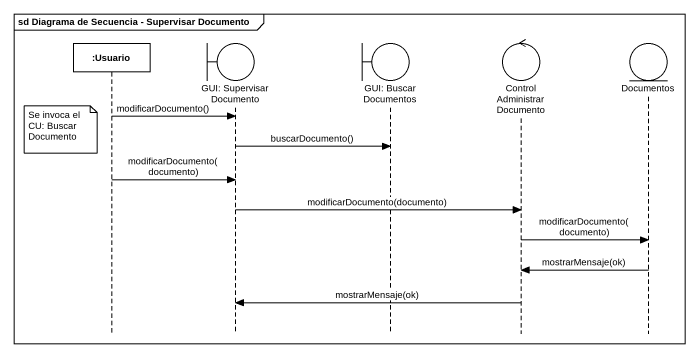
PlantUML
@startuml
mainframe sd Diagrama de Secuencia - Supervisar Documento
hide footbox
participant ":Usuario" as Usuario
boundary "GUI: Supervisar Documento" as GUI_Supervisar_Documento
boundary "GUI: Buscar Documentos" as GUI_Buscar_Documentos
control "Control Administrar Documento" as Control_Administrar
entity Documentos

Usuario -> GUI_Supervisar_Documento : modificarDocumento()
note left of Usuario : Se invoca el CU: Buscar Documento
GUI_Supervisar_Documento -> GUI_Buscar_Documentos : buscarDocumento()
Usuario -> GUI_Supervisar_Documento : modificarDocumento(documento)
GUI_Supervisar_Documento -> Control_Administrar : modificarDocumento(documento)
Control_Administrar -> Documentos : modificarDocumento(documento)
Documentos -> Control_Administrar : mostrarMensaje(ok)
Control_Administrar -> GUI_Supervisar_Documento : mostrarMensaje(ok)
@enduml
